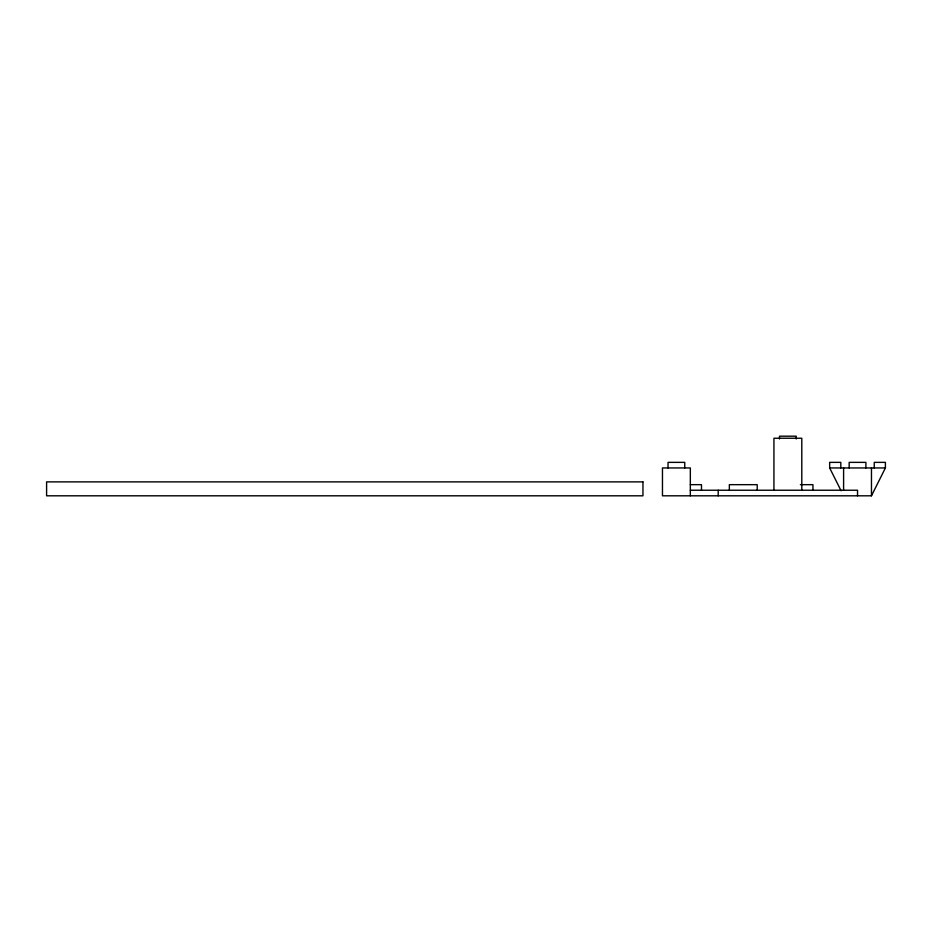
<?xml version="1.0" encoding="UTF-8"?>
<svg xmlns="http://www.w3.org/2000/svg" width="932" height="932" viewBox="0 0 932 932"><rect width="100%" height="100%" fill="white"/><g stroke="black" fill="none" stroke-linecap="round" stroke-linejoin="round"><path stroke-width="1.4" d="M690.332 495.812L690.332 467.946L662.466 467.946L662.466 495.812L871.467 495.812L885.4 467.946L885.4 462.365L874.251 462.365L874.251 467.946M840.815 467.946L840.815 462.365L829.666 462.365L829.666 467.946L885.4 467.946M690.332 484.663L701.481 484.663L701.481 490.232M800.402 484.663L812.949 484.663L812.949 490.232M690.332 490.232L857.533 490.232L857.533 495.812M829.666 467.946L841.072 490.745M871.467 467.946L871.467 495.812M865.898 467.946L865.898 462.365L849.168 462.365L849.168 467.946M843.6 467.946L843.6 490.232M801.8 490.232L801.8 438.238L773.933 438.238L773.933 490.232M796.231 438.984L796.231 436.188L779.502 436.188L779.502 438.984M757.215 490.232L757.215 484.663L729.348 484.663L729.348 490.232M718.199 490.232L718.199 495.812M684.752 467.946L684.752 462.365L668.034 462.365L668.034 467.946M642.952 481.879L46.6 481.879L46.6 495.812L642.952 495.812L642.952 481.879"/></g></svg>
